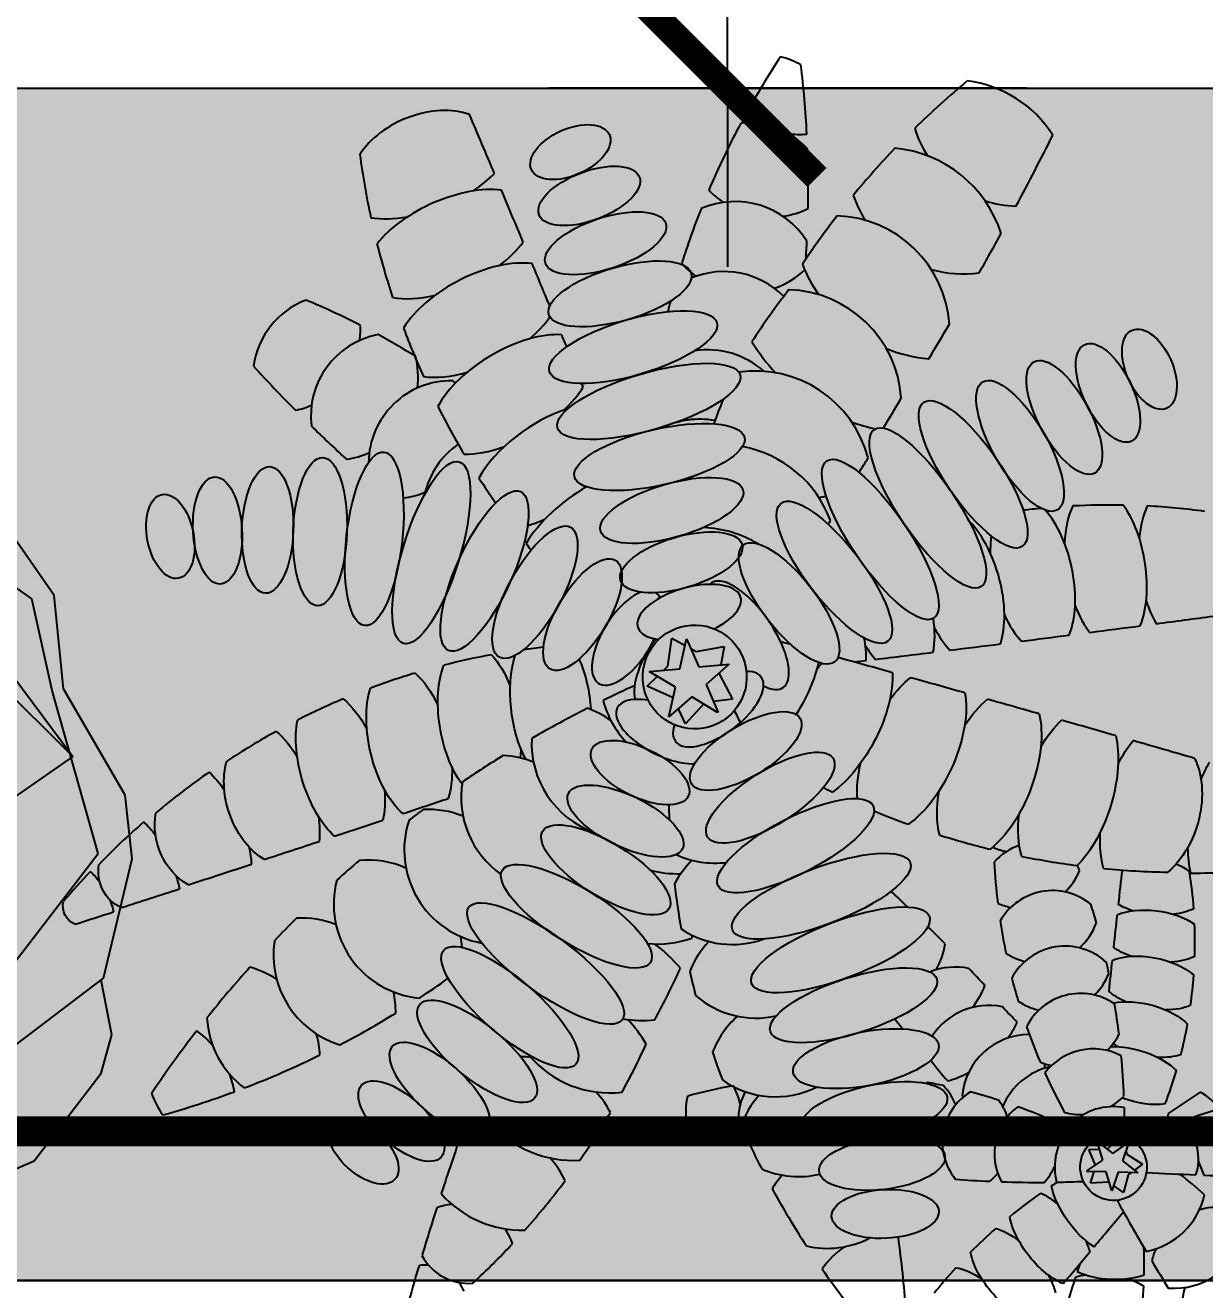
# Model space of a CAD drawing. Header units: millimetres. Extents: x -343543 to 400519, y -115663 to 104219.
# Drawn here: x -241014.5 to -240618.7, y 14711.9 to 15136.1 of the extents above; entities that cross this region are included whole.
import ezdxf

# ---------------------------------------------------------------- set-up
doc = ezdxf.new("R2010")
doc.units = ezdxf.units.MM
doc.linetypes.add('HIDDEN2', pattern=[0.1875, 0.125, -0.0625])
doc.layers.get('0').update_dxf_attribs({"color": 231, "lineweight": 0})
doc.layers.get('DefPoints').update_dxf_attribs({"color": 191})
for name, color, linetype, lineweight in [('A-CLNG', 157, 'Continuous', 25), ('A-PATT', 252, 'Continuous', 9), ('A-SYMBOLS', 10, 'Continuous', 13), ('fix lighting', 2, 'Continuous', 5), ('SME-E-LTG-DIM', 55, 'Continuous', 18)]:
    doc.layers.add(name, color=color, linetype=linetype, lineweight=lineweight)
for name, color, linetype in [('XREF MAT BANG NOI THAT$0$A-PATT', 8, 'Continuous'), ('XREF MAT BANG NOI THAT$0$FF-Plants', 8, 'Continuous'), ('XREF MAT BANG TUONG XAY$0$A-FNSH', 8, 'Continuous')]:
    doc.layers.add(name, color=color, linetype=linetype)
doc.styles.add('SM-DIMTEXT', font='SME.shx', dxfattribs={"width": 0.7})
doc.dimstyles.new('SDIM-100', dxfattribs={"dimscale": 100, "dimtxt": 2, "dimasz": 0.6, "dimexe": 0.6, "dimexo": 0.2, "dimgap": 0.5, "dimtad": 1, "dimdec": 0, "dimzin": 12, "dimtxsty": 'SM-DIMTEXT', "dimblk": 'ARCHTICK', "dimblk1": 'ARCHTICK', "dimblk2": 'ARCHTICK', "dimcen": 0.12, "dimdle": 0.6, "dimclrd": 7, "dimclre": 8, "dimadec": 0, "dimazin": 3, "dimtfac": 2, "dimtix": 1, "dimtmove": 1, "dimatfit": 3, "dimfxl": 1, "dimtzin": 0, "dimarcsym": 1})

# ---------------------------------------------------------------- blocks, each defined once
blk = doc.blocks.new('XREF MAT BANG NOI THAT$0$YLD.Studio-03-28')
at = {"layer": 'XREF MAT BANG NOI THAT$0$FF-Plants', "color": 8}
for p, q in [((-29.06, 218.92), (-24.42, 222.98)), ((-24.42, 222.98), (-23, 219.19)), ((-35.01, 218.66), (-31.74, 218.8)), ((-32.59, 213), (-35.01, 218.66)), ((-30.1, 213.92), (-32.2, 220.17)), ((-32.2, 220.17), (-26.83, 216.35)), ((-30.36, 218.86), (-29.06, 218.92)), ((-26.83, 216.35), (-21.54, 220.27)), ((-21.54, 220.27), (-23.52, 213.99)), ((-22.39, 217.56), (-22.33, 217.39)), ((-22.33, 217.39), (-17.04, 214.24)), ((-35.39, 210), (-30.1, 213.92)), ((-32.89, 211.86), (-32.59, 213)), ((-23.52, 213.99), (-18.15, 210.17)), ((-17.04, 214.24), (-20.26, 211.67)), ((-28.81, 210.07), (-35.39, 210)), ((-34.16, 207.04), (-33.37, 210.02)), ((-26.71, 203.82), (-28.81, 210.07)), ((-24.74, 210.11), (-26.71, 203.82)), ((-18.26, 210.09), (-24.74, 210.11)), ((-21.79, 210.1), (-22.86, 204.47)), ((-28.05, 207.8), (-34.16, 207.04)), ((-22.86, 204.47), (-25.89, 206.42)), ((-3.47, 3.35), (-1.55, 13.44)), ((-1.36, 13.34), (2.83, 4.15)), ((-9.06, 2.82), (-8.03, 12.37)), ((-8.03, 12.37), (-2.3, 9.48)), ((0.92, 8.33), (9.61, 10.47)), ((9.61, 10.47), (8.81, 4.91)), ((2.83, 4.15), (13.02, 5.44)), ((13.02, 5.44), (5.54, -1.6)), ((-15.62, -3.78), (-11.18, 0.69)), ((-13.66, 2.06), (-3.47, 3.35)), ((-4.66, -2.89), (-13.66, 2.06)), ((-9.27, 2.61), (-9.06, 2.82)), ((8.25, 0.95), (13.32, -7.22)), ((-6.85, -7.71), (-15.62, -3.78)), ((-6.58, -12.98), (-4.66, -2.89)), ((5.54, -1.6), (9.92, -10.89)), ((-5.92, -9.53), (-6.85, -7.71)), ((0.91, -5.95), (-6.58, -12.98)), ((9.92, -10.89), (0.91, -5.95)), ((13.32, -7.22), (8.57, -8.04)), ((-2.6, -15.99), (-4.94, -11.44)), ((3.84, -8.87), (-2.6, -15.99)), ((5.65, -8.55), (3.84, -8.87))]:
    blk.add_line(p, q, dxfattribs=at)
for centre, major_axis, ratio, start_param, end_param in [((-36.53, 255.61), (24.13, 6.93), 1, 0.525946, 2.02247), ((-34.53, 238.25), (24.11, 6.98), 1, 0.623023, 1.976347), ((-39.57, 280.44), (17.75, 17.75), 1, 4.607864, 4.865684), ((110.16, 161.69), (137.81, 66.16), 1, 1.97756, 2.055063), ((-720.04, 286.02), (-701.55, 6.28), 1, 3.0954, 3.110587), ((0.84, 249.53), (-13.41, 11.06), 0.490947, 0.772729, 1.183947), ((-29.43, 220.51), (24.16, 6.83), 1, 0.898919, 2.050573), ((-35.43, 264.12), (-16.34, 16.34), 1, 2.931778, 3.115115), ((110.16, 161.69), (152.65, 8.26), 1, 2.473403, 2.533368), ((-9.89, 237.97), (-14.03, 10.26), 0.490947, 3.98658, 5.391529), ((-3802.7, -4823.64), (3939.99, 4912.23), 1, 0.037597, 0.040172), ((-35.43, 264.12), (-23.07, 1.39), 1, 1.051839, 1.328745), ((-720.04, 286.02), (616.83, 334.27), 1, -0.585206, -0.557024), ((-3509.43, 4683.88), (-3616.54, 4363.48), 1, 3.118357, 3.120569), ((127.6, 283.85), (-65.98, 167.44), 1, 1.44855, 1.508293), ((0.84, 249.53), (-13.41, 11.06), 0.490947, 1.989445, 2.229937), ((1731.66, -5819.98), (6040.95, 1777.78), 1, 1.561619, 1.56383), ((-3509.43, 4683.88), (4456.75, 3501), 0.999996, -1.568653, -1.568182), ((-44.34, 218.17), (2.86, 15.19), 0.674119, 0.619056, 1.96912), ((-61.12, 228.36), (6.89, 18.04), 0.490947, -1.382632, -1.117508), ((-3801.92, -4824.15), (-5247.07, 3481.64), 1, 4.656891, 4.659536), ((1731.66, -5819.98), (-1741.86, 6051.4), 1, -0.000673, 0.001759), ((-26.44, 214.07), (10.66, 3.34), 1, 2.51498, 8.798165), ((-14.47, 379.35), (168.73, 19.57), 1, 4.249273, 4.338395), ((-49.05, 218.03), (12.57, 12.57), 1, 2.371043, 2.858653), ((-61.12, 228.36), (6.89, 18.04), 0.490947, 4.093897, 4.421075), ((-13.69, 378.84), (130.31, 108.96), 1, 3.770987, 3.877921), ((-64.79, 221.43), (12.57, 12.57), 1, 4.751811, 4.987715), ((-194.26, -81.14), (-340.97, 43.28), 1, 4.265182, 4.291331), ((-4.16, 377.5), (164.77, 41.25), 1, 4.707412, 4.773561), ((526.07, -46.66), (-534.41, 43.59), 1, -0.428061, -0.382463), ((-210.33, 182.27), (274.76, 72.47), 1, -0.238473, -0.152339), ((-55.75, 518.68), (303.42, 60.18), 1, 4.487866, 4.529554), ((-4.16, 377.5), (163.33, 46.63), 1, 4.450499, 4.528003), ((-4.16, 377.5), (164.53, 42.22), 1, 4.590669, 4.659456), ((35.51, 81.27), (131.95, 77.19), 1, 1.656346, 1.73385), ((168.91, 65.58), (175.84, 175.84), 1, 1.749512, 1.787497), ((-26.44, 214.07), (18.86, 5.87), 1, 4.670835, 5.646892), ((0.15, 186.04), (18.66, 6.47), 1, 1.463413, 1.78637), ((-4.16, 377.5), (-169.25, 14.4), 1, 1.633457, 1.647085), ((-194.26, -81.14), (332.46, 87.19), 1, 0.686963, 0.72865), ((-26.44, 214.07), (19.57, 5.52), 1, 3.665974, 4.623303), ((136.04, 286.66), (163.45, 80.39), 1, 3.162192, 3.211903), ((35.51, 81.27), (122.26, 91.78), 1, 1.654961, 1.723748), ((168.91, 65.58), (-248.62, 4.92), 1, -0.533723, -0.478886), ((-38.49, 176.4), (19.76, 4.77), 1, 1.257993, 1.538395), ((-219.23, 208.35), (-2.52, 197.04), 1, 4.62716, 4.640944), ((0.15, 186.04), (19.73, 0.93), 1, 2.492605, 2.840702), ((-12.17, 199.02), (19.05, 5.22), 1, 4.498677, 5.919621), ((45.87, 184.29), (-15.39, 9.32), 0.456009, 4.712389, 10.995574), ((-38.49, 176.4), (14.37, 14.37), 1, 6.20659, 6.525099), ((136.04, 286.66), (161.48, 84.28), 1, 3.213448, 3.290852), ((12.76, 175.19), (13.97, 13.97), 1, 0.893491, 1.083533), ((-194.26, -81.14), (330.16, 95.54), 1, 0.616686, 0.650472), ((-219.23, 208.35), (194.06, 34.27), 1, -0.344998, -0.269905), ((0.15, 186.04), (19.09, 5.09), 1, 4.409152, 6.108959), ((51.18, 157.5), (29.51, 8.88), 1, 0.454219, 1.166567), ((62.91, 216.62), (29.87, 7.57), 1, 4.47824, 4.82433), ((35.51, 81.27), (-148.48, 36.37), 1, -0.491682, -0.425533), ((-31.6, 194.2), (19.44, 5.96), 1, 3.340978, 4.744634), ((37.36, 169.77), (-18.94, 9.66), 0.405439, 4.712389, 10.995574), ((-43.03, 160.33), (19.47, 5.84), 1, 1.450716, 1.781814), ((12.76, 175.19), (13.97, 13.97), 1, 2.10285, 2.425749), ((526.07, -46.66), (138.11, 518.1), 0.999988, 1.397662, 1.398225), ((-210.33, 182.27), (225.55, 172.84), 1, -0.746111, -0.667384), ((168.91, 65.58), (175.84, 175.84), 1, 1.886405, 1.928292), ((-43.03, 160.33), (14.37, 14.37), 1, 6.051325, 6.246402), ((-19.36, 195.28), (21.85, 5.76), 1, 4.079193, 5.036001), ((35.51, 81.27), (126.64, 85.63), 1, 1.922607, 1.993558), ((-219.23, 208.35), (83.86, 178.33), 1, -1.386044, -1.32182), ((-9.04, 158.46), (15.97, 15.97), 1, 1.62073, 1.685999), ((136.04, 286.66), (-147, 107.56), 1, 1.299788, 1.35347), ((-38.49, 176.4), (19.63, 5.27), 1, 3.264132, 4.962173), ((-15.18, 180.12), (21.78, 6), 1, 3.848498, 5.329427), ((-152.83, 119.29), (-39.14, 157.18), 0.999998, -1.523468, -1.519833), ((29.73, 153.87), (-23, 9.44), 0.362784, 4.712389, 10.995574), ((25.1, 162.9), (13.97, 13.97), 1, 2.141547, 2.531114), ((-4398.2, 3808.72), (-4372.42, 3605.73), 1, 3.130858, 3.132682), ((-49.93, 142.53), (20.08, 3.19), 1, 1.584425, 2.014209), ((-249.22, -74.28), (240.39, 111.48), 1, 0.552036, 0.646324), ((35.51, 81.27), (152.83, 3.55), 1, 2.59867, 2.680081), ((168.91, 65.58), (-235.52, 79.79), 1, -0.059773, -0.044377), ((-7.94, 123.66), (26.28, 26.28), 1, 1.152024, 1.315215), ((-7.94, 123.66), (35.75, 10.14), 1, 0.979264, 1.182981), ((-157.18, 139.15), (114.54, 114.54), 1, 5.565279, 5.620627), ((136.04, 286.66), (128.8, 128.8), 1, 3.129157, 3.158314), ((45.83, 132.09), (29.23, 9.76), 1, 0.24432, 0.891093), ((-4398.2, 3808.72), (3709.3, 4284.92), 1, -1.56033, -1.558406), ((-43.03, 160.33), (19.7, 5.03), 1, 3.119432, 4.947597), ((-49.93, 142.53), (19.63, 5.28), 1, 0.11264, 0.485987), ((596.91, 254.59), (622.34, 106.69), 1, 3.129017, 3.14043), ((12.76, 175.19), (-13.97, 13.97), 1, 2.186059, 2.216859), ((59.69, 184.07), (-21.79, 21.79), 1, 2.605271, 2.789078), ((-219.23, 208.35), (102.72, 168.17), 1, -1.36396, -1.323145), ((-9.38, 164.4), (21.7, 6.3), 1, 3.632054, 4.833195), ((22.16, 137.48), (-22.9, 9.68), 0.362784, 4.712389, 10.995574), ((-210.33, 182.27), (284.07, 6.79), 1, -0.199224, -0.142547), ((-55.34, 126.48), (19.56, 5.55), 1, 1.427415, 1.933279), ((-247.88, -75.62), (-253.08, 78.52), 1, 4.325258, 4.406669), ((-4398.2, 3808.72), (-4350.72, 3631.89), 1, 3.131468, 3.133513), ((168.91, 65.58), (247.86, 20.07), 1, 2.745054, 2.77094), ((-55.34, 126.48), (18.96, 7.33), 1, 0.02821, 0.371208), ((-7.93, 115.69), (27.09, 10.34), 1, 1.529921, 1.821852), ((-49.93, 142.53), (19.47, 5.84), 1, 3.143861, 4.874981), ((599.04, 237.65), (446.48, 446.48), 1, 2.51248, 2.524814), ((-155.05, 122.21), (-53.34, 152.94), 1, 4.436484, 4.462597), ((37.32, 105.52), (29.5, 8.92), 1, 0.070833, 1.148318), ((52.57, 141.4), (18.84, 5.94), 1, -1.380608, -0.489438), ((-193.37, -80.66), (272.7, 209.21), 0.999999, 0.034329, 0.040727), ((-219.23, 208.35), (-196.25, 17.86), 1, 2.791531, 2.84736), ((-7.25, 147.46), (22.08, 4.8), 1, 3.700579, 4.290899), ((15.6, 120.29), (-28.08, 8.27), 0.32034, 4.712389, 10.995574), ((51.18, 157.5), (29.65, 8.4), 1, 4.685359, 5.071661), ((83.87, 118.76), (13.97, 13.97), 1, 1.326609, 1.520011), ((-193.37, -80.66), (302.02, 164.06), 1, 0.133382, 0.183242), ((-61.07, 108.37), (19.97, 3.81), 1, 1.553919, 1.98021), ((168.91, 65.58), (-241.25, 60.29), 1, 0.002879, 0.010825), ((-247.88, -75.62), (-252.5, 80.36), 1, 4.227807, 4.298758), ((-4.62, 105.25), (21.36, 7.37), 1, 1.660238, 2.075107), ((83.87, 118.76), (19.39, 3.79), 1, 2.53236, 2.87845), ((212.26, -123.41), (216.66, 130.03), 1, 1.183698, 1.258), ((165.08, 110.91), (16.86, 5.1), 1, -0.398908, 0.769616), ((192.02, 124.28), (10.36, 10.36), 1, 2.177455, 2.408366), ((-219.23, 208.35), (-195.85, 21.8), 1, 2.710852, 2.781096), ((-61.07, 108.37), (14.37, 14.37), 1, 6.040312, 6.266533), ((599.04, 237.65), (-118.6, 620.18), 1, 1.568655, 1.58163), ((136.93, 287.13), (180.4, 25.21), 1, 4.162602, 4.248736), ((65.77, 129.34), (19.56, 2.78), 1, -0.991297, -0.516216), ((212.26, -123.41), (243.25, 68.4), 1, 1.548958, 1.633521), ((130.29, 91.05), (34.26, 9.83), 1, -0.154889, 0.732814), ((174.08, 117.62), (13.83, 13.83), 1, 2.090464, 2.377913), ((-442.18, 870.59), (-725.84, 665.89), 1, 3.003743, 3.018754), ((7408.97, 6418.74), (7972.1, 5739.9), 1, 3.214224, 3.216408), ((8.86, 102.44), (-31.05, 7.29), 0.300118, 4.712389, 10.995574), ((-210.33, 182.27), (200.93, 200.93), 1, 5.229534, 5.264231), ((161.54, 110.34), (32.81, 4.67), 1, 2.856985, 3.134232), ((212.26, -123.41), (-178.67, 178.67), 1, -0.414961, -0.339827), ((101.85, 79.89), (36.02, 10.01), 1, -0.133882, 0.768981), ((192.02, 124.28), (10.36, 10.36), 1, 3.225486, 3.448654), ((-55.34, 126.48), (19.81, 4.54), 1, 4.229445, 4.734078), ((-69.85, 91.43), (14.37, 14.37), 1, 6.083489, 6.308121), ((27.94, 80.03), (29.81, 7.8), 1, 0.004255, 0.944321), ((45.83, 132.09), (29.57, 8.66), 1, 4.562886, 5.044669), ((-442.18, 870.59), (801.61, 572.42), 1, -1.520806, -1.503839), ((-219.23, 208.35), (-162.14, 111.99), 0.999993, 3.177662, 3.179972), ((-247.88, -75.62), (-247.49, 94.68), 1, 4.177625, 4.243774), ((599.04, 237.65), (-135.55, 616.7), 1, 1.569186, 1.581315), ((138.4, 100.91), (24.92, 24.92), 1, 2.251134, 2.489202), ((212.26, -123.41), (237.46, 86.4), 1, 1.698623, 1.769893), ((80.27, 69.71), (33.9, 9.65), 1, -0.177157, 0.821616), ((174.08, 117.62), (13.83, 13.83), 1, 3.425162, 3.695399), ((7408.97, 6418.74), (7565.69, 6265.88), 1, 3.149351, 3.151275), ((4.15, 83.88), (-31.05, 7.29), 0.300118, 4.712389, 10.995574), ((-442.18, 870.59), (910.7, 375.34), 1, -1.318792, -1.296699), ((125.75, 89.41), (31.99, 31.99), 1, 2.292971, 2.522054), ((20.76, 55.09), (29.64, 8.42), 1, 0.111098, 1.050224), ((-210.33, 182.27), (135.08, 249.99), 1, -1.44289, -1.413733), ((189.63, -137.44), (232.66, 98.59), 1, 1.646774, 1.723184), ((57.64, 55.67), (33.49, 10.99), 1, 0.477208, 0.781672), ((111.64, 56.42), (-7.72, 28.24), 0.32034, 1.570796326843089, 7.853981634022675), ((129.01, 62.6), (-7.23, 23.79), 0.362784, 1.570796326542845, 7.853981633722432), ((146.35, 65.94), (-5.23, 20.61), 0.405439, 1.570796326753082, 7.853981633932668), ((161.54, 110.34), (-23.43, 23.43), 1, 1.594904, 1.627151), ((163.18, 67.82), (-4.34, 17.46), 0.456009, 1.570796327003859, 7.853981634183445), ((93.51, 50.97), (-10.8, 30.01), 0.300118, 1.570796326502317, 7.853981633681903), ((179.29, 68.9), (-3.44, 13.91), 0.543524, 1.570796326758771, 7.853981633938357), ((-4072.05, -7847.89), (4291.59, 7729.68), 1, 0.045968, 0.048152), ((-247.88, -75.62), (-225.55, 139.07), 1, 4.276146, 4.322723), ((37.32, 105.52), (29.7, 8.22), 1, 4.657908, 5.047475), ((114.45, 84.22), (55.34, 17.26), 1, 2.954557, 3.158273), ((7408.97, 6418.74), (-7814.55, 5952.61), 1, 1.353149, 1.354972), ((1.84, 65.02), (-29.08, 3.35), 0.32034, 4.712389, 10.995574), ((76.05, 43.59), (-11.97, 26.71), 0.32034, 1.570796326202381, 7.853981633381967), ((138.4, 100.91), (24.92, 24.92), 1, 3.208423, 3.306613), ((-136.57, 45.73), (11.39, 24.61), 0.490947, 0.678699, 2.38936), ((-157.53, 58.59), (12.81, 23.9), 0.490947, -1.152148, -0.795463), ((-4072.05, -7847.89), (-8006.89, 3749.05), 1, 4.686888, 4.688812), ((214.95, -118.36), (178.67, 178.67), 1, 1.507122, 1.510757), ((39.13, 37.21), (32.6, 13.39), 1, 0.497671, 0.926523), ((-210.33, 182.27), (200.93, 200.93), 1, 5.025432, 5.079115), ((-136.57, 45.73), (11.39, 24.61), 0.490947, -1.152148, -0.707001), ((59.21, 36.19), (-10.29, 22.63), 0.362784, 1.570796326205139, 7.853981633384725), ((-114.89, 34.11), (9.94, 25.23), 0.490947, 0.603982, 2.420377), ((-4072.05, -7847.89), (4131.37, 7816.49), 1, 0.020191, 0.022015), ((-0.12, 46.92), (-24.85, 0.77), 0.362784, 4.712389, 10.995574), ((-247.88, -75.62), (-132.14, 229.68), 1, 4.701668, 4.714353), ((10.37, 29.18), (29.95, 7.23), 1, 0.306291, 0.866837), ((7408.97, 6418.74), (7593.47, 6232.18), 1, 3.159148, 3.16108), ((27.94, 80.03), (29.51, 8.85), 1, 4.597926, 4.920824), ((20.36, 21.41), (35.04, 3.76), 1, 0.611668, 0.904591), ((-16.31, 226.91), (208.22, 116.26), 1, 3.476887, 3.558298), ((-92.58, 23.77), (8.46, 25.76), 0.490947, 0.614903, 2.459294), ((-114.89, 34.11), (9.94, 25.23), 0.490947, -1.152148, -0.692206), ((-4072.05, -7847.89), (-7987.25, 3790.71), 1, 4.686738, 4.688669), ((44.58, 26.29), (-10.69, 18.38), 0.405439, 4.712389, 10.995574), ((-157.53, 58.59), (12.81, 23.9), 0.490947, 3.847362, 4.32554), ((-92.58, 23.77), (8.46, 25.76), 0.490947, -1.152148, -0.763559), ((-2.03, 29.34), (-21.23, 1.07), 0.405439, 4.712389, 10.995574), ((-69.7, 14.75), (6.95, 26.21), 0.490947, 0.701694, 1.194978), ((-4072.05, -7847.89), (4134.36, 7814.91), 1, 0.014988, 0.0172), ((7408.97, 6418.74), (7542.37, 6293.93), 1, 3.153558, 3.155493), ((-210.33, 182.27), (117.51, 258.72), 1, 4.57275, 4.590231), ((131.9, -270.46), (303.95, 46.02), 1, 1.410038, 1.448165), ((115.03, 12.41), (30.45, 8.87), 1, -1.13023, 0.600891), ((170.71, 18.85), (30.84, 7.37), 1, 2.308965, 2.535186), ((131.9, -270.46), (272.76, 141.78), 1, 0.980189, 1.050433), ((141.32, 15.18), (30.56, 8.47), 1, -1.009427, 0.406762), ((200.45, 17.42), (29.63, 11.31), 1, 2.222132, 2.446764), ((131.9, -270.46), (305.03, 38.2), 1, 1.220489, 1.310482), ((-16.31, 226.91), (-238.48, 0.16), 1, 0.960407, 1.031357), ((-136.57, 45.73), (11.39, 24.61), 0.490947, 3.753714, 4.32554), ((31.44, 15.55), (-8.97, 15.6), 0.456009, 4.712389, 10.995574), ((85.3, 10.6), (30.46, 8.83), 1, -1.194927, 0.516377), ((141.32, 15.18), (22.42, 22.42), 1, 1.840951, 1.956005), ((-98.24, -4.21), (-0.17, 31.89), 0.300118, 1.570796327715664, 7.85398163489525), ((-79.1, -4.35), (-0.17, 31.89), 0.300118, 1.570796327681729, 7.853981634861315), ((-60.17, -3.81), (-1.93, 29.21), 0.32034, 1.570796327460503, 7.853981634640089), ((-46.34, 7.07), (5.41, 26.57), 0.490947, 0.844988, 1.162328), ((-69.7, 14.75), (6.95, 26.21), 0.490947, -1.152148, -0.911655), ((-4072.05, -7847.89), (4020.43, 7874.12), 0.999995, -0.000358, 0.000114), ((170.71, 18.85), (30.57, 8.42), 1, -0.803958, 0.062594), ((233.01, 15.25), (22.42, 22.42), 1, 1.930346, 2.11832), ((131.9, -270.46), (304.53, 42.02), 1, 1.114106, 1.196533), ((-117.19, -5.07), (-0.24, 29.27), 0.32034, 1.570796327763428, 7.853981634943015), ((-41.75, -3.63), (-1.75, 24.8), 0.362784, 1.570796327655833, 7.853981634835419), ((-2.21, 12.53), (17.97, 0.96), 0.456009, -0.597189, 3.712648), ((16.7, 8.87), (-8.97, 15.6), 0.456009, 2.146873, 5.563258), ((29.85, 4.77), (30.46, 8.82), 1, -0.925589, 0.347124), ((20.36, 21.41), (-24.92, 24.92), 1, 3.981782, 4.006026), ((196.77, 21.01), (29.26, 12.23), 1, -0.642229, -0.384041), ((-153.2, -3.84), (1.96, 21.17), 0.405439, 1.570796328573082, 7.853981635752668), ((-135.56, -4.21), (1.64, 24.81), 0.362784, 1.570796328117058, 7.853981635296644), ((-16.31, 226.91), (-229.22, 65.8), 1, 1.354724, 1.380164), ((-114.89, 34.11), (9.94, 25.23), 0.490947, 4.089229, 4.32554), ((-24.15, -2.6), (-0.19, 21.26), 0.405439, -0.638013, 3.222605), ((-1.68, -0.85), (16.8, 4.68), 1, 0.976365, 7.25955), ((526.07, -46.66), (-533.78, 50.69), 1, -0.031866, -0.022297), ((16.7, 8.87), (-8.97, 15.6), 0.456009, 0.467456, 0.526537), ((59.57, 6.58), (30.5, 8.67), 1, -1.032415, 0.085581), ((-185.93, -1.32), (2.52, 14.11), 0.543524, 1.570796329850885, 7.853981637030471), ((-169.96, -2.47), (2.51, 17.82), 0.456009, 1.570796329214219, 7.853981636393805), ((81.71, 372.75), (371.35, 112.19), 1, -1.545573, -1.47882), ((233.01, 15.25), (30.06, 10.11), 1, 2.93965, 3.167819), ((7408.97, 6418.74), (7448.64, 6404.58), 0.999996, 3.142396, 3.142759), ((-1.68, -0.85), (30.78, 7.61), 1, -0.583658, -0.076766), ((200.45, 17.42), (29.86, 10.67), 1, 3.204448, 3.514965), ((170.71, 18.85), (31.33, 4.91), 1, 3.588127, 4.014418), ((81.71, 372.75), (375.62, 96.94), 1, 4.706787, 4.764263), ((141.32, 15.18), (30.42, 8.96), 1, 3.418614, 3.924478), ((-16.31, 226.91), (43.89, 234.41), 0.999817, 3.101661, 3.102023), ((2.69, -9.62), (16.43, 7.35), 0.456009, 4.469975, 5.881978), ((59.57, 6.58), (31.6, 2.68), 1, 3.411523, 3.691925), ((85.3, 10.6), (29.74, 11), 1, 3.388901, 3.719999), ((115.03, 12.41), (30.13, 9.89), 1, 3.425709, 3.855493), ((81.71, 372.75), (387.2, 23.64), 1, -1.44344, -1.416014), ((-12.27, -19.93), (-17.13, 5.51), 0.456009, -1.202658, 3.956111), ((9.82, -24.4), (16.43, 7.35), 0.456009, 3.676106, 8.112547), ((81.71, 372.75), (125.7, 366.99), 1, 3.303209, 3.333224), ((81.71, 372.75), (303.3, 241.85), 1, 3.916053, 3.97089), ((81.71, 372.75), (381.59, 69.8), 1, 4.646106, 4.671992), ((81.71, 372.75), (385.57, 42.67), 1, 4.562726, 4.604613), ((-2252.85, -8538.39), (-8545.74, 2266.3), 1, 4.701636, 4.70346), ((81.71, 372.75), (274.3, 274.3), 1, 3.970904, 3.9863), ((-30.7, -28.05), (37.63, 10.85), 1, 2.625319, 3.656142), ((347.71, -1031.03), (-421.87, 1009.88), 1, -0.006631, -0.005322), ((-2252.85, -8538.39), (-8551.83, 2243.17), 1, 4.696208, 4.698132), ((-19.42, -35.27), (-20.27, 6.41), 0.405439, 4.712389, 10.995574), ((-2252.85, -8538.39), (-8621.33, 1959.18), 1, 4.660334, 4.662519), ((-54.01, -42.19), (37.73, 10.48), 1, 2.536003, 3.99264), ((349.46, -1031.24), (-463.71, 991.37), 1, -0.028589, -0.02333), ((-87.23, -62.66), (27.69, 27.69), 1, 0.325822, 0.38925), ((-8.86, -9.28), (37.91, 9.83), 1, 3.330519, 3.823619), ((9.82, -24.4), (16.43, 7.35), 0.456009, 2.859453, 3.117262), ((17.85, -39.21), (19.27, 8.99), 0.405439, 1.57079632768765, 7.853981634867236), ((-2251.17, -8538.7), (-8572.61, 2162.43), 1, 4.681123, 4.683637), ((359.2, -1027.87), (-505.61, 970.67), 1, -0.046419, -0.035711), ((-144.74, -80.92), (62.14, 16.95), 1, 0.376175, 0.503716), ((146.28, 173.41), (125.19, 202.98), 1, 3.20818, 3.236102), ((-77.49, -59.29), (37.64, 10.78), 1, 2.340663, 3.806949), ((-26.5, -51.49), (-23.66, 7.62), 0.362784, 4.712389, 10.995574), ((26.92, -54.35), (22.08, 11.43), 0.362784, 1.570796327497962, 7.853981634677549), ((-2249.4, -8538.82), (2847.8, 8369.93), 1, 0.047108, 0.049418), ((331.95, -1039.41), (-475.18, 985.92), 1, -0.016941, -0.004606), ((-158.04, -84.69), (48.67, 12.59), 1, 0.346459, 0.63839), ((146.28, 173.41), (218.45, 95.67), 1, 3.887248, 3.956035), ((-2247.33, -8538.82), (-8509.72, 2398), 1, 4.704566, 4.706107), ((37, -69.71), (24.92, 15.36), 0.32034, 1.570796327774609, 7.853981634954195), ((-104.73, -70.83), (37.6, 10.95), 1, 2.336167, 3.802453), ((-33.09, -68.65), (-27.34, 10.47), 0.32034, 4.712389, 10.995574), ((146.28, 173.41), (-237.73, 18.93), 1, 1.348729, 1.414878), ((151.8, 172.98), (230.46, 61.33), 1, 4.668631, 4.725197), ((331.95, -1039.41), (-534.86, 954.86), 1, -0.047903, -0.034034), ((-173.89, -95.15), (38.14, 8.87), 1, 0.469374, 0.884243), ((48.34, -84.81), (24.81, 20.04), 0.300118, 1.57079632810651, 7.853981635286097), ((146.28, 173.41), (237.52, 21.41), 1, 4.428413, 4.499364), ((149.73, 172.98), (223.14, 84.15), 1, 4.474071, 4.560902), ((-130.17, -78.33), (39.97, 11.33), 1, 2.586623, 3.750756), ((-220.45, 158.67), (243.63, 139.54), 1, -1.489547, -1.458183), ((-243.8, -91.45), (264.26, 19.49), 1, 0.009088, 0.019373), ((146.28, 173.41), (194.5, 137.99), 1, 4.006003, 4.087414), ((147.96, 173.1), (221.93, 87.29), 1, 4.351733, 4.446021), ((331.95, -1039.41), (-902.87, 618.6), 1, -0.48404, -0.459531), ((-200.9, -101.55), (36.26, 6.41), 1, 0.480209, 0.769788), ((-144.74, -80.92), (63.14, 12.72), 1, -0.23803, -0.034314), ((-40.5, -86.16), (-30.37, 9.73), 0.300118, 4.712389, 10.995574), ((-35.41, -47.99), (27.47, 7.73), 1, 3.664996, 4.302342), ((0.63, -59.31), (30.07, 1.97), 0.490947, 4.416405, 5.391529), ((-50.58, -65.86), (27.48, 7.71), 1, 3.119645, 3.993323), ((-0.76, -86.6), (30.13, 0.22), 0.490947, 0.96074, 1.183947), ((61.65, -99.31), (18.92, 22.34), 0.32034, 1.570796328619921, 7.853981635799506), ((-163.3, -85.72), (38.08, 10.86), 1, 2.834025, 3.721727), ((-158.04, -84.69), (49.34, 9.64), 1, -0.410561, -0.181478), ((-189.38, 175.29), (267.12, 86.45), 1, -1.561478, -1.485068), ((-243.8, -91.45), (263.77, 25.24), 1, -0.115009, -0.077099), ((75.39, -111.51), (14.64, 20.1), 0.362784, 1.570796329213647, 7.853981636393232), ((-103.93, -121.7), (26.46, 10.7), 1, 0.929655, 1.355947), ((-69.77, -84.57), (27.63, 7.13), 1, 3.083987, 4.256555), ((-46.34, -104.18), (-27.9, 8.85), 0.32034, 4.712389, 10.995574), ((-173.89, -95.15), (37.89, 9.89), 1, -0.514776, -0.276708), ((-216.63, 163.75), (274.39, 59.47), 1, -1.461924, -1.390655), ((164.81, -310.51), (246.87, 246.87), 1, 1.695842, 1.713107), ((-0.76, -86.6), (30.13, 0.22), 0.490947, 4.156103, 5.522008), ((-86.05, -101.92), (27.29, 8.36), 1, 2.817212, 4.233401), ((-3.74, -113.76), (-30.09, 1.53), 0.490947, -1.152148, -0.763559), ((-3.74, -113.76), (-30.09, 1.53), 0.490947, 3.785606, 4.32554), ((89.67, -121.79), (12.46, 17.23), 0.405439, 1.570796329326606, 7.853981636506192), ((-200.9, -101.55), (36.6, 4.02), 1, -0.407081, -0.129834), ((-216.63, 163.75), (273.46, 63.61), 1, 4.699825, 4.77496), ((9598.21, -2076.1), (2025.09, 9612.52), 0.999996, 1.576143, 1.576274), ((20.15, -82.2), (26.71, 7.46), 1, 4.4537, 5.200923), ((33.25, -129.97), (27.7, 1.31), 1, 1.048117, 1.324965), ((164.81, -310.51), (347.81, 30.31), 1, 2.442768, 2.500244), ((-125.03, -138.22), (28.31, 3.58), 1, 0.992036, 1.302554), ((-52.66, -121.47), (-23.66, 7.62), 0.362784, 4.712389, 10.995574), ((-247.58, 98.25), (-195.64, 195.64), 1, 3.074822, 3.088233), ((-243.8, -91.45), (253.99, 75.53), 1, -0.413209, -0.344422), ((-216.63, 163.75), (248.92, 129.86), 1, 4.329382, 4.413944), ((-103.93, -121.7), (27.93, 5.85), 1, -0.092452, 0.13377), ((103.71, -131.02), (9.17, 15.48), 0.456009, 1.570796330207066, 7.853981637386653), ((-247.58, 98.25), (258.06, 99.76), 1, -1.338969, -1.268726), ((9598.21, -2076.1), (1960.63, 9625.89), 0.999995, 1.570929, 1.571374), ((-3.74, -113.76), (-30.09, 1.53), 0.490947, 0.614903, 2.459294), ((26.1, -105.91), (26.71, 7.46), 1, 3.832451, 5.407049), ((-103.93, -121.7), (27.45, 7.81), 1, 3.041096, 3.907647), ((-8.3, -140.7), (-29.95, 3.28), 0.490947, -1.152148, -0.762871), ((42.16, -151.58), (26.58, 7.9), 1, 0.822433, 1.110363), ((-414.46, -240.64), (-94.86, 473.15), 1, -1.563798, -1.53036), ((117.96, -138.21), (5.53, 13.22), 0.543524, 1.570796330777153, 7.853981637956739), ((164.81, -310.51), (335.81, 95.52), 1, 2.324239, 2.390992), ((-148.49, -155.88), (20.18, 20.18), 1, 0.049122, 0.277291), ((-125.03, -138.22), (27.47, 7.75), 1, -0.117756, 0.106875), ((-58.11, -138.26), (-20.48, 5.72), 0.405439, 4.712389, 10.995574), ((9598.21, -2076.1), (-9657.65, 1797.41), 1, -0.015287, -0.01372), ((-8.3, -140.7), (-29.95, 3.28), 0.490947, 3.728869, 4.32554), ((249.16, -37.37), (-180.84, 180.84), 1, 1.145565, 1.150477), ((-247.58, 98.25), (268.25, 67.73), 1, -1.331889, -1.241895), ((-243.8, -91.45), (235.19, 122.06), 1, -0.711068, -0.64492), ((42.16, -151.58), (26.99, 6.37), 1, 2.186811, 2.573114), ((-148.49, -155.88), (20.18, 20.18), 1, 5.783878, 5.971852), ((249.16, -37.37), (251.39, 46.98), 1, 3.38012, 3.436797), ((33.25, -129.97), (26.64, 7.72), 1, 4.024889, 5.533726), ((-247.58, 98.25), (262.76, 86.63), 1, -1.496933, -1.414506), ((-62.44, -154.51), (-17.52, 4.12), 0.456009, 4.712389, 10.995574), ((-8.3, -140.7), (-29.95, 3.28), 0.490947, 0.603982, 2.465473), ((49.31, -175.65), (19.61, 19.61), 1, 0.409717, 0.613792), ((-120.41, -138.5), (27.48, 7.72), 1, 3.333395, 3.591583), ((-14.41, -167.33), (-29.71, 5.01), 0.490947, -1.152148, -0.707001), ((-414.46, -240.64), (472.42, 98.43), 1, -0.058503, -0.016159), ((9598.21, -2076.1), (2618.51, 9468.06), 1, 1.643686, 1.64561), ((-14.41, -167.33), (-29.71, 5.01), 0.490947, 3.753714, 4.32554), ((49.31, -175.65), (19.61, 19.61), 1, 1.633109, 1.816916), ((-65.4, -170.23), (-14.12, 2.44), 0.543524, 4.712389, 10.995574), ((-243.8, -91.45), (223.08, 143.01), 1, -0.91466, -0.843709), ((249.16, -37.37), (-201.19, 157.88), 1, 1.171755, 1.250482), ((-14.41, -167.33), (-29.71, 5.01), 0.490947, 0.678699, 2.38936), ((42.16, -151.58), (26.72, 7.43), 1, 4.215397, 5.285768), ((-22.06, -193.56), (-29.37, 6.73), 0.490947, -1.152148, -0.795463), ((9598.21, -2076.1), (-9680.08, 1672.37), 1, -0.02331, -0.021125), ((-22.06, -193.56), (-29.37, 6.73), 0.490947, 3.847362, 4.32554), ((-243.8, -91.45), (172.72, 200.95), 1, -1.320605, -1.239195), ((-22.06, -193.56), (-25.27, 5.06), 0.671515, 0.638476, 2.368728)]:
    blk.add_ellipse(centre, major_axis=major_axis, ratio=ratio, start_param=start_param, end_param=end_param, dxfattribs=at)
at = {"layer": 'XREF MAT BANG NOI THAT$0$FF-Plants', "color": 8, "extrusion": (0, 0, -1)}
for centre, major_axis, ratio, start_param, end_param in [((21.5, 225.1), (-2.41, 19.16), 0.490947, -1.152148, -0.763559), ((21.5, 225.1), (-2.41, 19.16), 0.490947, 0.614903, 2.459294), ((4.28, 221.9), (-1.29, 19.27), 0.490947, 0.701694, 2.380415), ((-13.1, 219.71), (-0.17, 19.31), 0.490947, 0.844988, 2.249936), ((4.28, 221.9), (-1.29, 19.27), 0.490947, -1.152148, -0.911655), ((21.5, 225.1), (-2.41, 19.16), 0.490947, 3.785606, 4.32554), ((38.5, 229.29), (-3.52, 18.99), 0.490947, 3.728869, 4.32554), ((4.28, 221.9), (-1.29, 19.27), 0.490947, 3.914322, 4.32554), ((-49.67, 192.68), (-10.73, 13.68), 0.490947, 0.772729, 1.678136), ((-60.86, 181.57), (-11.51, 13.03), 0.490947, 0.644013, 1.183947), ((-49.67, 192.68), (-10.73, 13.68), 0.490947, 4.035032, 5.522008), ((-60.86, 181.57), (-11.51, 13.03), 0.490947, 3.919733, 5.600887), ((-71.38, 169.83), (-12.25, 12.34), 0.490947, 0.587277, 1.183947), ((-60.86, 181.57), (-11.51, 13.03), 0.490947, 1.989445, 2.116551), ((-71.38, 169.83), (-12.25, 12.34), 0.490947, 3.745574, 5.607066), ((-81.19, 157.49), (-12.94, 11.6), 0.490947, 0.612122, 1.183947), ((-71.38, 169.83), (-12.25, 12.34), 0.490947, 1.989445, 2.449387), ((-81.19, 157.49), (-12.94, 11.6), 0.490947, 3.820292, 5.530953), ((-90.28, 144.61), (-13.6, 10.83), 0.490947, 0.705769, 1.183947), ((-81.19, 157.49), (-12.94, 11.6), 0.490947, 1.989445, 2.434591), ((-124.93, 140.4), (21.25, 21.36), 0.490947, 0.847911, 1.176828), ((-90.28, 144.61), (-11.37, 9.58), 0.671515, -1.163527, -0.772865), ((-90.28, 144.61), (-13.6, 10.83), 0.490947, 1.989445, 2.346129), ((-103.12, 120.95), (19.68, 16.64), 0.671515, 3.780069, 5.510321), ((-103.12, 120.95), (22.46, 20.09), 0.490947, 0.705769, 1.183947), ((-83.74, 101.68), (23.59, 18.75), 0.490947, 3.820292, 5.530953), ((-124.93, 140.4), (21.25, 21.36), 0.490947, 1.965112, 2.204238), ((-83.74, 101.68), (23.59, 18.75), 0.490947, 0.612122, 1.183947), ((-103.12, 120.95), (22.46, 20.09), 0.490947, 1.989445, 2.346129), ((-65.52, 81.32), (24.64, 17.35), 0.490947, 3.745574, 5.607066), ((-65.52, 81.32), (24.64, 17.35), 0.490947, 0.587277, 1.183947), ((-83.74, 101.68), (23.59, 18.75), 0.490947, 1.989445, 2.434591), ((-48.51, 59.94), (25.6, 15.88), 0.490947, 3.756496, 5.600887), ((-65.52, 81.32), (24.64, 17.35), 0.490947, 1.989445, 2.449387), ((-48.51, 59.94), (25.6, 15.88), 0.490947, 0.725468, 1.183947), ((-32.77, 37.6), (26.48, 14.37), 0.490947, 3.843286, 5.522008), ((-48.51, 59.94), (25.6, 15.88), 0.490947, 1.989445, 2.378033), ((-18.36, 14.39), (27.28, 12.8), 0.490947, 4.11724, 4.776912), ((-32.77, 37.6), (26.48, 14.37), 0.490947, 1.989445, 2.083734), ((43.77, -19.86), (12.4, 24.11), 0.490947, 4.153605, 4.819728), ((43.77, -19.86), (12.4, 24.11), 0.490947, 0.893439, 2.300645), ((66.8, -28.49), (10.98, 24.79), 0.490947, -1.152148, -1.025041), ((66.8, -28.49), (10.98, 24.79), 0.490947, 0.778141, 2.459294), ((90.29, -35.76), (9.52, 25.39), 0.490947, -1.152148, -0.692206), ((90.29, -35.76), (9.52, 25.39), 0.490947, 0.603982, 2.465473), ((114.17, -41.66), (8.03, 25.9), 0.490947, -1.152148, -0.707001), ((114.17, -41.66), (8.03, 25.9), 0.490947, 0.678699, 2.38936), ((138.34, -46.15), (6.51, 26.33), 0.490947, -1.152148, -0.795463), ((66.8, -28.49), (10.98, 24.79), 0.490947, 3.785606, 4.32554), ((138.34, -46.15), (6.19, 22.36), 0.671515, 0.638476, 2.368728), ((164.42, -49.55), (4.97, 26.66), 0.490947, -1.176481, -0.937354), ((164.42, -49.55), (5, 19), 0.800189, 0.718999, 2.201301), ((90.29, -35.76), (9.52, 25.39), 0.490947, 3.728869, 4.32554), ((189.61, -51.4), (2.9, 22.87), 0.490947, -1.242361, -1.031338), ((189.61, -51.4), (11.68, 7.03), 0.959793, -0.027203, 1.298202), ((209.76, -51.49), (1.85, 14.64), 0.490947, -1.435337, -1.122828), ((114.17, -41.66), (8.03, 25.9), 0.490947, 3.753714, 4.32554), ((209.76, -51.49), (-8.42, 1.21), 0.874189, 2.509686, 3.746797), ((138.34, -46.15), (6.51, 26.33), 0.490947, 3.847362, 4.32554), ((164.42, -49.55), (4.97, 26.66), 0.490947, 3.989504, 4.318421), ((189.61, -51.4), (2.9, 22.87), 0.490947, 4.082683, 4.366363), ((209.76, -51.49), (1.85, 14.64), 0.490947, 4.036545, 4.390012)]:
    blk.add_ellipse(centre, major_axis=major_axis, ratio=ratio, start_param=start_param, end_param=end_param, dxfattribs=at)
blk = doc.blocks.new('XREF MAT BANG NOI THAT$0$YLD.Studio-02-172')
at = {"layer": 'XREF MAT BANG NOI THAT$0$FF-Plants', "color": 8}
for p, q in [((-95.53, 150.86), (-66.24, 174.66)), ((-66.24, 174.66), (-42.19, 170.85)), ((-42.19, 170.85), (-18.15, 167.04)), ((-18.15, 167.04), (-7.61, 160.36)), ((-7.47, 162.78), (-26.81, 143.27)), ((19.27, 163.67), (-7.47, 162.78)), ((46.32, 148.77), (19.27, 163.67)), ((-48.87, 160.31), (-64.65, 139.38)), ((-33.08, 160.62), (-48.87, 160.31)), ((-27.95, 144.55), (-33.08, 160.62)), ((-113.87, 127.65), (-95.53, 150.86)), ((61.42, 116.35), (46.32, 148.77)), ((-12.16, 144.85), (-36.04, 121.6)), ((31.38, 142.35), (-12.16, 144.85)), ((-26.81, 143.27), (-57.84, 111.2)), ((53.04, 97.42), (31.38, 142.35)), ((-64.65, 139.38), (-78.85, 103.79)), ((-113.56, 91.23), (-113.87, 127.65)), ((60.04, 109.22), (78.98, 127.44)), ((78.98, 127.44), (92.74, 120.1)), ((-36.04, 121.6), (-60.63, 69.34)), ((92.74, 120.1), (117.33, 92.49)), ((54.47, 80.35), (61.42, 116.35)), ((-57.84, 111.2), (-71.45, 71.18)), ((67.12, 109.95), (59.89, 69.12)), ((83.91, 106.56), (67.12, 109.95)), ((98.57, 87.52), (83.91, 106.56)), ((-78.85, 103.79), (-86.08, 62.95)), ((51.37, 47.77), (53.04, 97.42)), ((53.04, 97.42), (53.04, 97.42)), ((-113.95, 42.72), (-113.56, 91.23)), ((117.33, 92.49), (94.85, 41.96)), ((86.07, 60.33), (98.57, 87.52)), ((58.76, 49.77), (54.47, 80.35)), ((-71.45, 71.18), (-64.85, 10.77)), ((-60.63, 69.34), (-49.5, -22.33)), ((59.89, 69.12), (73.14, 46.51)), ((-86.08, 62.95), (-108.65, -12.19)), ((73.14, 46.51), (86.07, 60.33)), ((94.85, 41.96), (86.07, 60.33)), ((70.9, -12.81), (51.37, 47.77)), ((86.55, -14.93), (58.76, 49.77)), ((-121.45, -23.59), (-113.95, 42.72)), ((94.85, 41.96), (93.84, 22.91)), ((74.96, 20.73), (68.76, 26.54)), ((93.84, 22.91), (86.04, 10.81)), ((80.73, 16.58), (74.96, 20.73)), ((86.04, 10.81), (80.73, 16.58)), ((-64.85, 10.77), (-70.27, -24.77)), ((78.32, 10.33), (72.34, -1.7)), ((84.28, 11.63), (78.32, 10.33)), ((108.9, -0.74), (84.28, 11.63)), ((72.34, -1.7), (73.54, -13.54)), ((111.67, -17.85), (108.9, -0.74)), ((-108.65, -12.19), (-131.64, -90.89)), ((91.14, -61.3), (70.9, -12.81)), ((73.54, -13.54), (82.47, -26.06)), ((94.1, -31.14), (86.55, -14.93)), ((101.63, -28.58), (111.67, -17.85)), ((-133.96, -86.84), (-121.45, -23.59)), ((-70.27, -24.77), (-77.58, -78.45)), ((-49.5, -22.33), (-58.21, -100.2)), ((82.47, -26.06), (101.63, -28.58)), ((106.93, -61), (94.1, -31.14)), ((72.1, -96.61), (91.14, -61.3)), ((100.97, -80.07), (106.93, -61)), ((-77.58, -78.45), (-82.41, -103.49)), ((74.1, -104), (100.97, -80.07)), ((-133.96, -86.84), (-115.11, -119.75)), ((42.37, -107.03), (72.1, -96.61)), ((-58.21, -100.2), (-10.17, -128.82)), ((-82.41, -103.49), (-51.51, -135.6)), ((43.37, -110.73), (74.1, -104)), ((-10.17, -128.82), (42.37, -107.03)), ((10.38, -135.52), (43.37, -110.73)), ((-115.11, -119.75), (-83.24, -138.63)), ((-70, -140.61), (-52.18, -134.9)), ((-51.51, -135.6), (-10.53, -140.39)), ((-10.53, -140.39), (10.38, -135.52)), ((-83.24, -138.63), (-70, -140.61))]:
    blk.add_line(p, q, dxfattribs=at)
blk = doc.blocks.new('XREF MAT BANG NOI THAT$0$YLD.Studio-05-32')
at = {"layer": 'XREF MAT BANG NOI THAT$0$FF-Plants', "color": 8}
for p, q in [((31.22, 53.43), (92.79, 97.72)), ((92.79, 97.72), (132.3, 72.09)), ((20.65, 49.77), (70.85, 87.38)), ((70.85, 87.38), (142.68, 70.04)), ((132.3, 72.09), (166.47, 38.23)), ((142.68, 70.04), (166.47, 38.23)), ((19.22, 9.76), (31.22, 53.43)), ((0, 0), (20.65, 49.77)), ((68.06, 47.09), (142.6, 30.32)), ((166.47, 38.23), (89.77, -14.94)), ((142.6, 30.32), (105.7, -3.05)), ((129.4, 13.56), (19.22, 9.76)), ((105.7, -3.05), (129.4, 13.56)), ((44.58, -21.49), (0, 0)), ((89.77, -14.94), (44.58, -21.49))]:
    blk.add_line(p, q, dxfattribs=at)
blk = doc.blocks.new('XREF MAT BANG NOI THAT')
at = {"layer": 'XREF MAT BANG NOI THAT$0$A-PATT'}
h = blk.add_hatch(dxfattribs=at)
h.set_pattern_fill('CROSS', color=8, scale=5)
h.paths.add_polyline_path([(17730, 15115), (22270.01, 15115), (22270.01, 14715), (17730, 14715)])
at = {"color": 8}
for points in [[(17600, 15565), (22400, 15565), (22400, 15115), (17600, 15115)], [(17730, 15115), (22270.01, 15115), (22270.01, 14715), (17730, 14715)]]:
    blk.add_lwpolyline(points, close=True, dxfattribs=at)
for name, p, rotation in [('XREF MAT BANG NOI THAT$0$YLD.Studio-03-28', (22063.23, 14915.79), 213.9419082109779), ('XREF MAT BANG NOI THAT$0$YLD.Studio-02-172', (21737.23, 14883.53), 83.20560456446584)]:
    blk.add_blockref(name, p, dxfattribs=dict(at, rotation=rotation))
blk.add_blockref('XREF MAT BANG NOI THAT$0$YLD.Studio-05-32', (21689.05, 14852.56), dxfattribs=at)
blk = doc.blocks.new('01.Xref _MB T1')
at = {"layer": 'XREF MAT BANG TUONG XAY$0$A-FNSH', "color": 8, "elevation": 0}
blk.add_lwpolyline([(17729.99734, 15115.0002), (22270.01323, 15115.0002), (22270.01323, 14715.0002), (17729.99734, 14715.0002)], close=True, dxfattribs=at)
blk.add_lwpolyline([(20000.00534, 14715), (24084.99201, 14714.99991), (24084.99201, 14589.99991), (23920.00144, 14589.99991), (23919.99295, 12469.99987), (23795.00988, 12470.00001), (23795.01837, 14284.99953), (23680.01114, 14284.99599), (23680.00176, 14590), (20000.00529, 14590)], dxfattribs=at)
at = {"layer": 'A-PATT', "color": 8}
blk.add_blockref('XREF MAT BANG NOI THAT', (0, 0), dxfattribs=at)
blk = doc.blocks.new('_ArchTick')
at = {"color": 0, "linetype": 'ByBlock', "const_width": 0.15}
blk.add_lwpolyline([(-0.5, -0.5), (0.5, 0.5)], dxfattribs=at)
blk = doc.blocks.new('*D1157')
at = {"layer": 'DefPoints', "color": 0, "transparency": 16777216}
for p in [(-240496.88, 19085), (-239261.53, 19085, 0), (-239261.53, 15115)]:
    blk.add_point(p, dxfattribs=at)
at = {"layer": 'SME-E-LTG-DIM', "color": 7, "lineweight": -2, "transparency": 16777216}
blk.add_line((-240496.88, 15055), (-240496.88, 19145), dxfattribs=at)
at = {"layer": 'SME-E-LTG-DIM', "color": 8, "lineweight": -2, "transparency": 16777216}
for p, q in [((-239281.53, 19085), (-240556.88, 19085)), ((-239281.53, 15115), (-240556.88, 15115))]:
    blk.add_line(p, q, dxfattribs=at)
at = {"layer": 'SME-E-LTG-DIM', "color": 7, "lineweight": -2, "transparency": 16777216, "xscale": 60, "yscale": 60, "zscale": 60}
for p, rotation in [((-240496.88, 19085), 90), ((-240496.88, 15115), 270)]:
    blk.add_blockref('_ArchTick', p, dxfattribs=dict(at, rotation=rotation))
at = {"layer": 'SME-E-LTG-DIM', "color": 0, "transparency": 16777216, "insert": (-240621.88, 17100), "char_height": 150, "attachment_point": 5, "rotation": 90, "style": 'SM-DIMTEXT'}
blk.add_mtext('3970', dxfattribs=at)
blk = doc.blocks.new('*D1174')
at = {"layer": 'DefPoints', "color": 0, "transparency": 16777216}
for p in [(-240778.82, 15460), (-240658.44, 15460, 0), (-240658.44, 15115)]:
    blk.add_point(p, dxfattribs=at)
at = {"layer": 'SME-E-LTG-DIM', "color": 7, "lineweight": -2, "transparency": 16777216}
for p, q in [((-240778.82, 15460), (-240778.82, 15520)), ((-240778.82, 15115), (-240778.82, 15460)), ((-240778.82, 15115), (-240778.82, 15055))]:
    blk.add_line(p, q, dxfattribs=at)
at = {"layer": 'SME-E-LTG-DIM', "color": 8, "lineweight": -2, "transparency": 16777216}
for p, q in [((-240678.44, 15460), (-240838.82, 15460)), ((-240678.44, 15115), (-240838.82, 15115))]:
    blk.add_line(p, q, dxfattribs=at)
at = {"layer": 'SME-E-LTG-DIM', "color": 7, "lineweight": -2, "transparency": 16777216, "xscale": 60, "yscale": 60, "zscale": 60}
for p, rotation in [((-240778.82, 15460), 270), ((-240778.82, 15115), 90)]:
    blk.add_blockref('_ArchTick', p, dxfattribs=dict(at, rotation=rotation))
at = {"layer": 'SME-E-LTG-DIM', "color": 0, "transparency": 16777216, "insert": (-240903.82, 15287.5), "char_height": 150, "attachment_point": 5, "rotation": 90, "style": 'SM-DIMTEXT'}
blk.add_mtext('345', dxfattribs=at)

msp = doc.modelspace()

# ---------------------------------------------------------------- block references
at = {"layer": 'A-SYMBOLS'}
msp.add_blockref('01.Xref _MB T1', (-262854.02, 0), dxfattribs=at)

# ---------------------------------------------------------------- next in the draw order: hatches: boundary and pattern name
at = {"layer": 'A-PATT'}
h = msp.add_hatch(dxfattribs=at)
h.set_pattern_fill('DOTS', color=256, scale=25)
h.set_pattern_definition([(0, (-262854.025, -1e-05), (19.84375, 39.6875), [0, -39.6875])])
h.paths.add_polyline_path([(-248629.03, 19175), (-246774.03, 19175), (-246774.03, 15115), (-238934.01, 15115), (-238934.01, 19175), (-237079.02, 19175), (-237079.03, 14715), (-248629.02, 14714.99)])
h.paths.add_polyline_path([(-246444.03, 19385), (-239264.01, 19385), (-239264.01, 19085), (-246444.03, 19085)])

# ---------------------------------------------------------------- next in the draw order: linework, layer by layer
at = {"layer": 'A-CLNG', "color": 251}
msp.add_lwpolyline([(-248629.03, 19175), (-246774.03, 19175), (-246774.03, 15115), (-238934.01, 15115), (-238934.01, 19175), (-237079.02, 19175), (-237079.03, 14715), (-248629.02, 14714.99)], close=True, dxfattribs=at)
at = {"layer": 'A-CLNG', "color": 251, "elevation": 0}
msp.add_lwpolyline([(-246774.03, 15115), (-238934.01, 15115), (-238934.01, 19085), (-246774.03, 19085)], close=True, dxfattribs=at)
at = {"layer": 'fix lighting', "linetype": 'HIDDEN2', "const_width": 10}
msp.add_lwpolyline([(-245124.03, 14765), (-240584.01, 14765)], dxfattribs=at)

# ---------------------------------------------------------------- next in the draw order: dimensions: what is measured, and where the dimension line sits
at = {"layer": 'SME-E-LTG-DIM'}
for base, p1, p2, picture, middle in [((-240496.88, 19085), (-239261.53, 15115), (-239261.53, 19085, 0), '*D1157', (-240621.88, 17100)), ((-240778.82, 15460), (-240658.44, 15115), (-240658.44, 15460, 0), '*D1174', (-240903.82, 15287.5))]:
    dim = msp.add_linear_dim(base=base, p1=p1, p2=p2, angle=90, dimstyle='SDIM-100', override={"dimtxt": 1.5, "dimtfill": 0}, dxfattribs=at)
    dim.commit()
    dim.dimension.update_dxf_attribs({"geometry": picture, "text_midpoint": middle})

doc.saveas('drawing.dxf')
